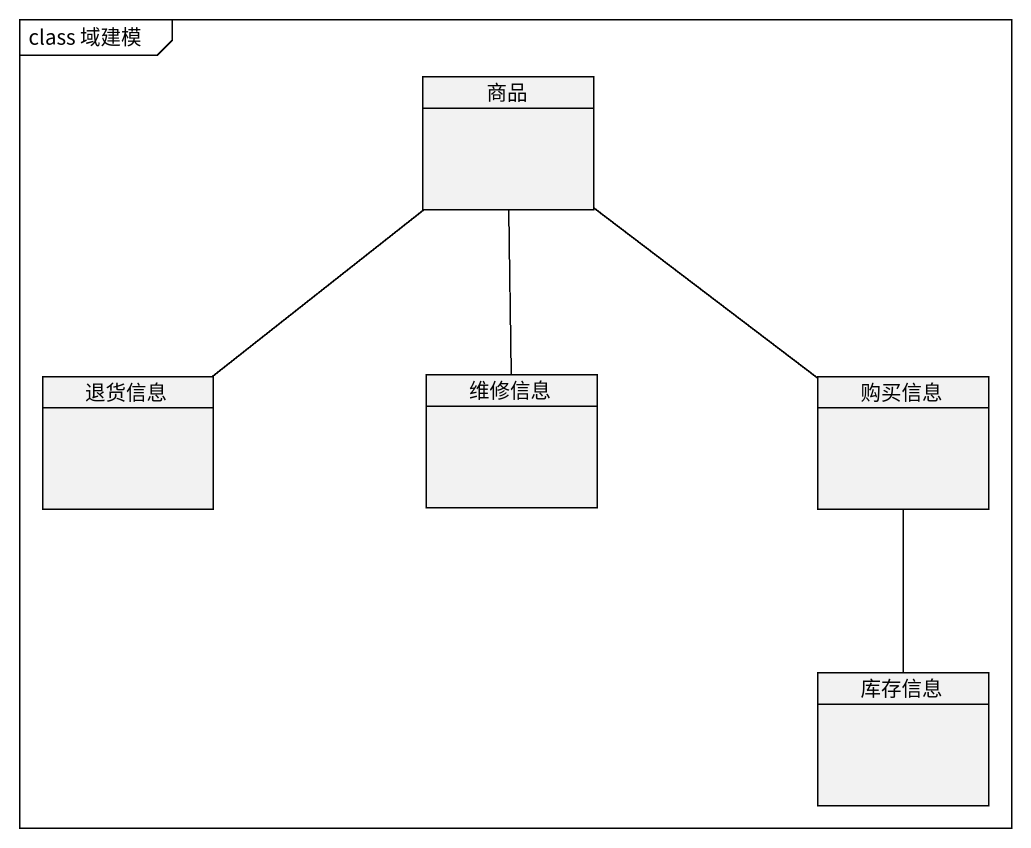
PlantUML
@startuml
mainframe class 域建模
hide circle
hide empty members
class 商品
class 退货信息
class 维修信息
class 购买信息
class 库存信息
商品 -- 退货信息
商品 -- 维修信息
商品 -- 购买信息
购买信息 -- 库存信息
@enduml
